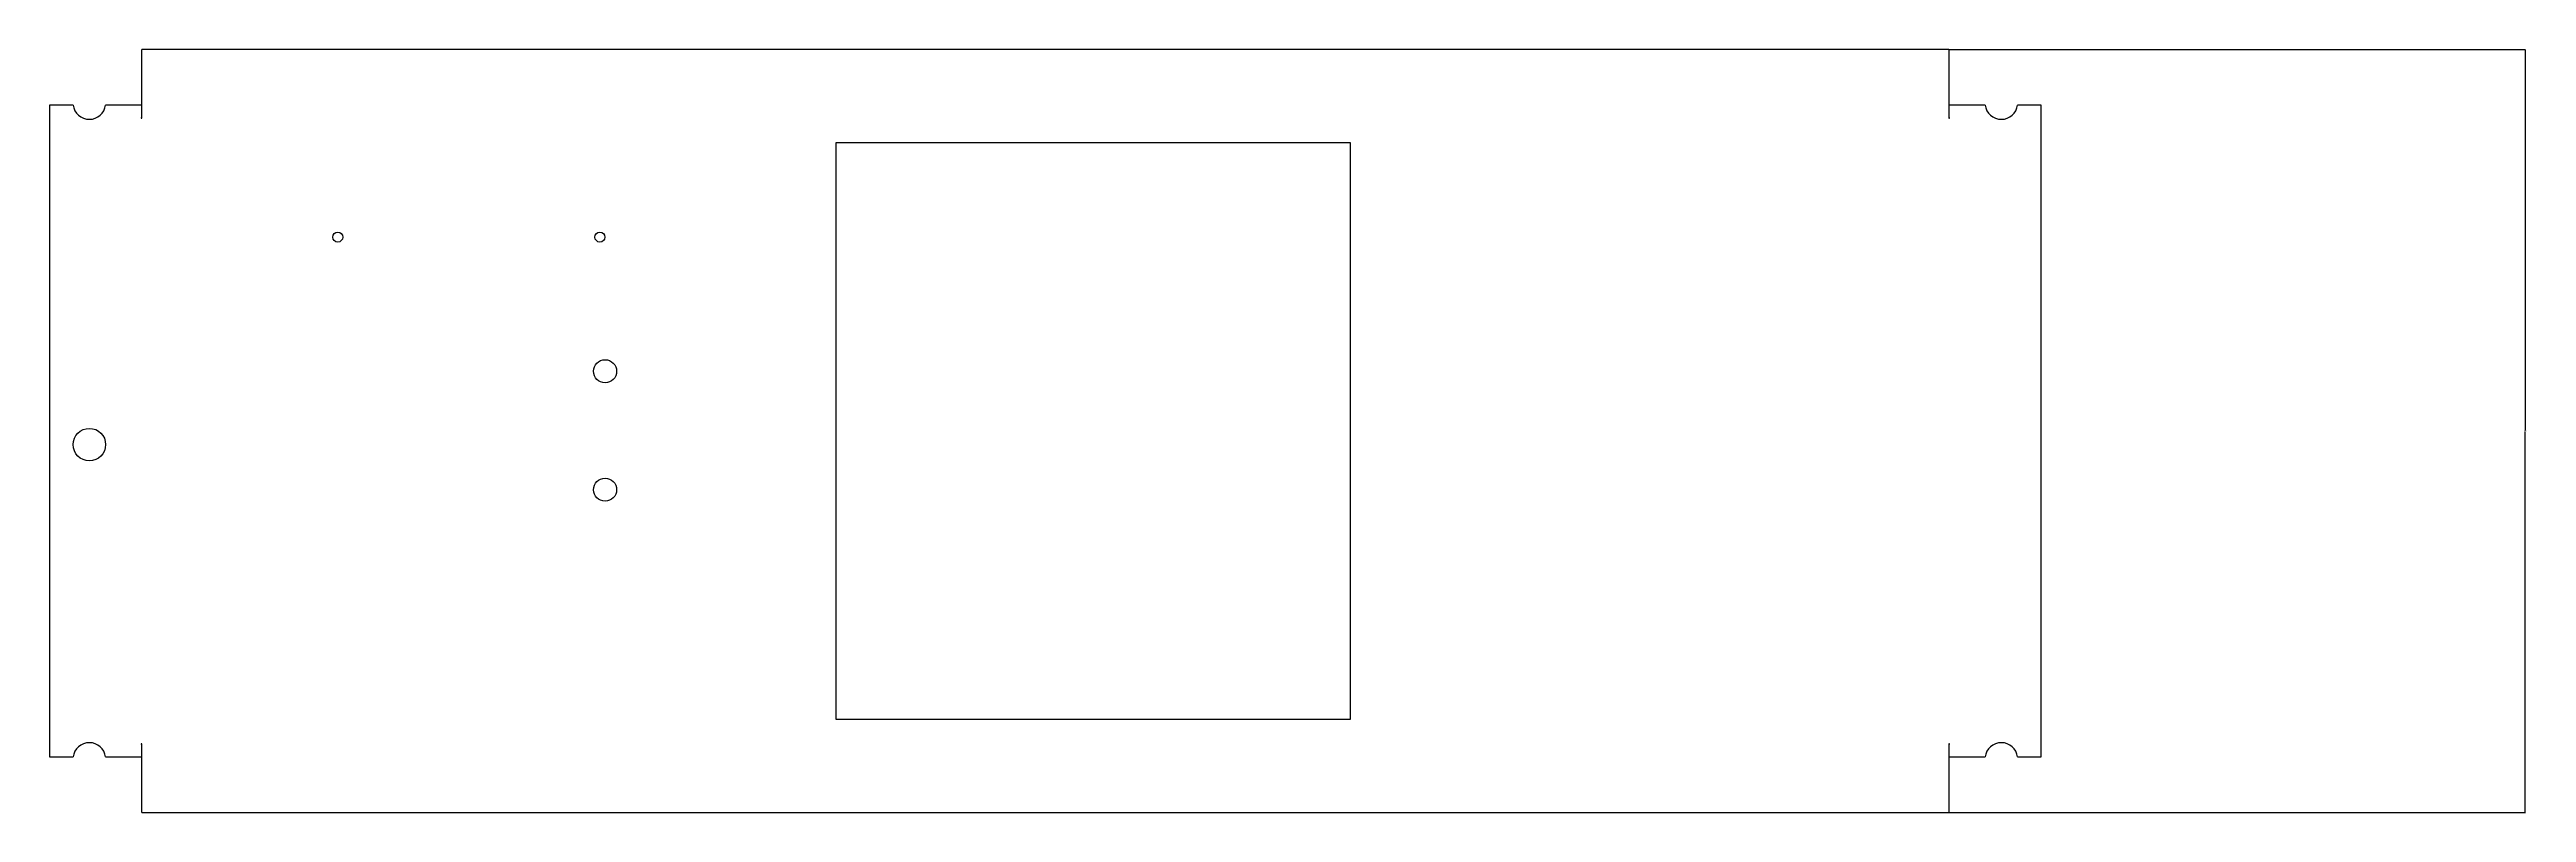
# Model space of a CAD drawing. Header units: inches. Extents: x -241 to 359, y -92 to 92.
import ezdxf

# ---------------------------------------------------------------- set-up
doc = ezdxf.new("R2010")
doc.units = ezdxf.units.IN
doc.header["$MEASUREMENT"] = 0
doc.header["$PDSIZE"] = -1
doc.dimstyles.get("Standard").update_dxf_attribs({"dimtxt": 0.18, "dimasz": 0.18, "dimexe": 0.18, "dimexo": 0.0625, "dimgap": 0.09, "dimtad": 0, "dimtih": 1, "dimtoh": 1, "dimdec": 4, "dimzin": 0, "dimdsep": 46, "dimtxsty": 'Standard', "dimcen": 0.09, "dimadec": 0, "dimazin": 0, "dimtfac": 1, "dimtdec": 4, "dimtofl": 0, "dimtmove": 0, "dimatfit": 3, "dimfxl": 1, "dimtolj": 1, "dimtzin": 0, "dimarcsym": 0})

# ---------------------------------------------------------------- blocks, each defined once
blk = doc.blocks.new('*D1')
at = {"color": 0, "lineweight": -2}
for p, q in [((218.95, 92.44), (358.64, 92.44)), ((358.6, 92.3), (358.6, 0.13)), ((358.6, -92.3), (358.6, -0.13)), ((218.95, -92.44), (358.64, -92.44))]:
    blk.add_line(p, q, dxfattribs=at)
at = {"color": 0}
for points in [[(358.62, 92.3), (358.57, 92.3), (358.6, 92.44)], [(358.57, -92.3), (358.62, -92.3), (358.6, -92.44)]]:
    blk.add_solid(points, dxfattribs=at)
at = {"layer": 'Defpoints', "color": 0}
for p in [(218.95, 92.44), (218.95, -92.44), (358.6, -92.44), (358.6, -92.44)]:
    blk.add_point(p, dxfattribs=at)
at = {"color": 0, "insert": (358.6, 0), "char_height": 0.138, "attachment_point": 5}
blk.add_mtext('\\A1;184.89', dxfattribs=at)

msp = doc.modelspace()

# ---------------------------------------------------------------- linework, layer by layer
at = {"color": 7, "linetype": 'Continuous', "lineweight": 25}
for p, q in [((-218.948, 75.794), (-218.948, 92.443)), ((218.948, 92.443), (-218.948, 92.443)), ((218.948, 92.443), (218.948, 75.794)), ((-241.3, 78.994), (-241.3, -78.994)), ((-235.578, 78.994), (-241.3, 78.994)), ((-218.999, 78.994), (-227.718, 78.994)), ((-218.999, 78.994), (-218.999, 75.946)), ((218.999, 75.946), (218.999, 78.994)), ((227.718, 78.994), (218.999, 78.994)), ((241.3, 78.994), (235.578, 78.994)), ((241.3, -78.994), (241.3, 78.994)), ((-218.999, 75.946), (-219.1, 75.946)), ((-219.1, 75.946), (-219.1, 75.794)), ((-219.1, 75.794), (-218.948, 75.794)), ((218.948, 75.794), (219.1, 75.794)), ((218.999, 75.946), (219.1, 75.946)), ((219.1, 75.794), (219.1, 75.946)), ((-50.8, 69.85), (-50.8, -69.85)), ((73.914, 69.85), (-50.8, 69.85)), ((73.914, -69.85), (73.914, 69.85)), ((-50.8, -69.85), (73.914, -69.85)), ((-218.948, -75.794), (-219.1, -75.794)), ((-219.1, -75.794), (-219.1, -75.946)), ((-218.999, -75.946), (-219.1, -75.946)), ((-218.999, -75.946), (-218.999, -78.994)), ((-218.948, -92.443), (-218.948, -75.794)), ((219.1, -75.794), (218.948, -75.794)), ((218.948, -75.794), (218.948, -92.443)), ((218.999, -78.994), (218.999, -75.946)), ((218.999, -75.946), (219.1, -75.946)), ((219.1, -75.946), (219.1, -75.794)), ((-241.3, -78.994), (-235.578, -78.994)), ((-227.718, -78.994), (-218.999, -78.994)), ((218.999, -78.994), (227.718, -78.994)), ((235.578, -78.994), (241.3, -78.994)), ((-218.948, -92.443), (218.948, -92.443))]:
    msp.add_line(p, q, dxfattribs=at)
for centre, radius in [((-171.45, 46.99), 1.207), ((-107.95, 46.99), 1.207), ((-106.68, 14.478), 2.794), ((-231.648, -3.302), 3.937), ((-106.68, -14.224), 2.794)]:
    msp.add_circle(centre, radius, dxfattribs=at)
for centre, start, end in [((-231.648, 79.502), 187.365886, 352.634114), ((231.648, 79.502), 187.365886, 352.634114), ((-231.648, -79.502), 7.365886, 172.634114), ((231.648, -79.502), 7.365886, 172.634114)]:
    msp.add_arc(centre, 3.962, start, end, dxfattribs=at)

# ---------------------------------------------------------------- dimensions: what is measured, and where the dimension line sits
dim = msp.add_linear_dim(base=(358.598, -92.443), p1=(218.948, 92.443), p2=(218.948, -92.443), angle=270, dimstyle='Standard', override={"dimtxt": 0.137795, "dimasz": 0.14, "dimexe": 0.03937, "dimexo": 0, "dimgap": 0.06, "dimtad": 1, "dimdec": 2, "dimadec": 2, "dimtdec": 2})
dim.commit()
dim.dimension.update_dxf_attribs({"geometry": '*D1', "text_midpoint": (358.598, 0)})

doc.saveas('drawing.dxf')
